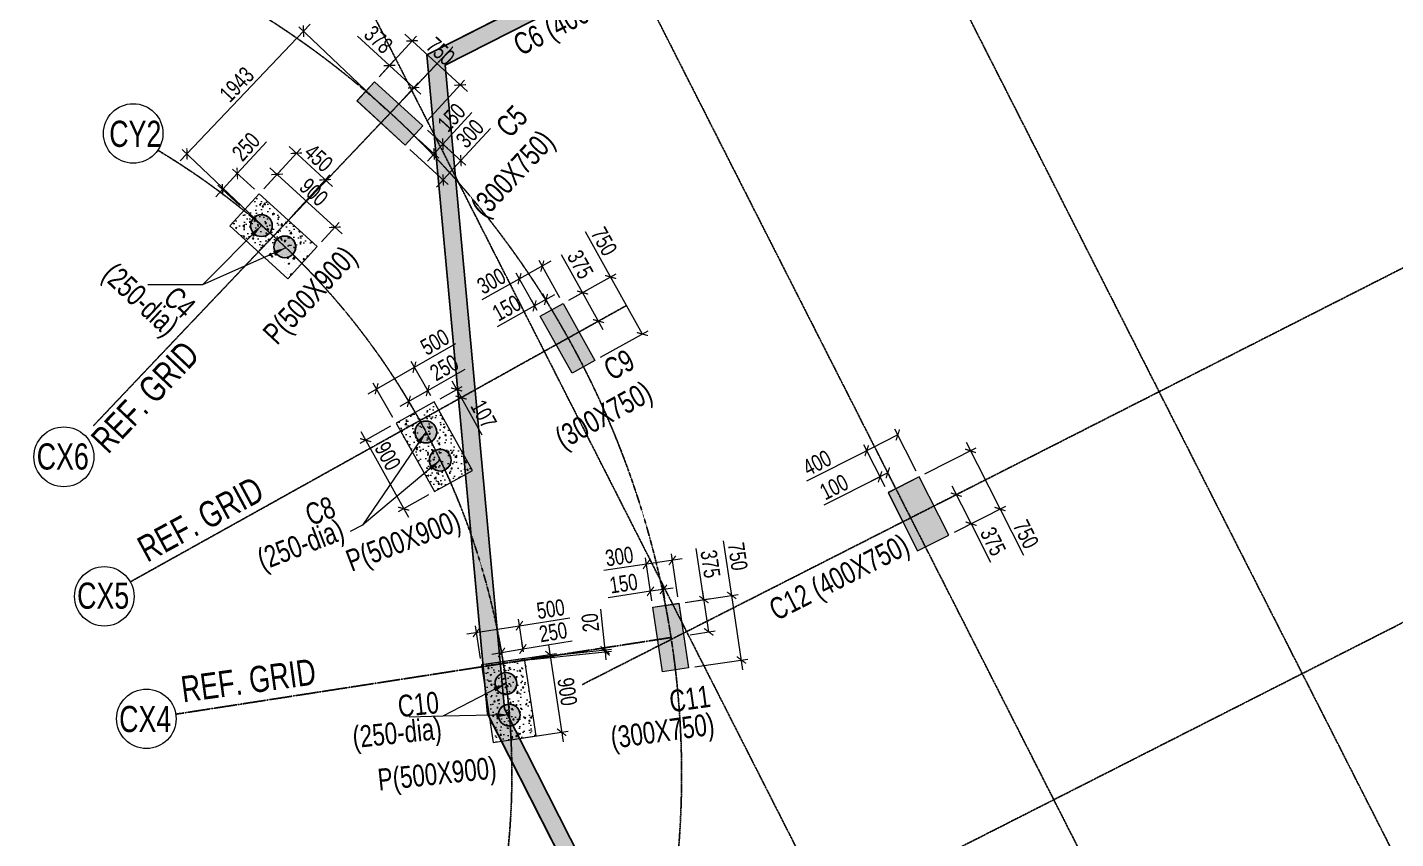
# Model space of a CAD drawing. Header units: millimetres. Extents: x 356 to 40629, y 2473 to 64837.
# Drawn here: x 8867 to 24580, y 41835 to 51152 of the extents above; entities that cross this region are included whole.
import ezdxf

# ---------------------------------------------------------------- set-up
doc = ezdxf.new("R2010")
doc.units = ezdxf.units.MM
doc.linetypes.add('ACAD_ISO10W100', pattern=[18, 12, -3, 0, -3])
doc.linetypes.add('CENTER', pattern=[50.8, 31.75, -6.35, 6.35, -6.35])
doc.layers.add('Arch-Comments', color=30, linetype='Continuous', plot=False)
for name, color, linetype, lineweight in [('HATCH', 8, 'Continuous', 9), ('S - SEC CUT', 4, 'Continuous', 13), ('S-COL HATCH', 8, 'Continuous', 0), ('S-COLUMN', 6, 'Continuous', 9), ('S-GRID-IDEN', 1, 'Continuous', 9), ('STR-COL-DIM', 8, 'Continuous', 18)]:
    doc.layers.add(name, color=color, linetype=linetype, lineweight=lineweight)
for name, color, linetype in [('S- Structural', 5, 'Continuous'), ('S-COLUMN NO', 6, 'Continuous'), ('S-GRID', 251, 'CENTER'), ('STR-RC WALL', 4, 'Continuous'), ('Structural', 5, 'Continuous')]:
    doc.layers.add(name, color=color, linetype=linetype)
doc.styles.add('EL', font='swisscl.ttf')
doc.styles.add('SOBHA', font='swisscl.ttf')
doc.styles.add('Swis721 LtCn BT_14', font='swisscl.ttf', dxfattribs={"height": 2.5})
doc.dimstyles.new('S-75', dxfattribs={"dimscale": 75, "dimtxt": 2.5, "dimasz": 1.25, "dimexe": 1, "dimexo": 1, "dimgap": 0.5, "dimtad": 1, "dimdec": 0, "dimrnd": 0.0005, "dimzin": 0, "dimdsep": 46, "dimtxsty": 'EL', "dimblk": 'ARCHTICK', "dimcen": 0.09, "dimdle": 1.5, "dimclrd": 251, "dimclre": 251, "dimclrt": 3, "dimadec": 0, "dimazin": 0, "dimtfac": 1, "dimtdec": 0, "dimtofl": 0, "dimtmove": 0, "dimatfit": 3, "dimfxl": 2, "dimtolj": 1, "dimtzin": 0, "dimlwd": -1, "dimlwe": -1, "dimarcsym": 0})
pattern_1 = [(23.08095, (-34969.88, -31266.28), (155.2283, -96.69273), [19.05, -209.55]), (328.08095, (-34969.88, -31266.28), (55.0727, 186.31107), [15.24, -167.6406]), (73.5324, (-34956.94, -31274.33), (210.301, 89.61833), [16.19, -178.09024]), (19.26515, (-34946.88, -31220.98), (222.67295, -160.2129), [28.575, -314.325]), (69.7165, (-34928.33, -31234.33), (323.6982, 113.1365), [24.285, -267.1356]), (324.2651, (-34946.88, -31220.98), (323.6982, 113.1365), [22.86, -251.4597]), (354.08095, (-34929.98, -31243.8), (88.88787, -159.82503), [19.05, -209.55]), (299.08095, (-34929.98, -31243.8), (138.49324, 136.25094), [15.24, -167.64]), (44.5324, (-34922.58, -31257.12), (227.3811, -23.5741), [16.19, -178.08994]), (10.58095, (-34969.88, -31266.276), (41.03465, 73.99494), [0, -165.608, 0, -170.18, 0, -168.275]), (340.58095, (-34969.88, -31266.28), (104.93443, 59.07436), [0, -97.028, 0, -161.798, 0, -64.135]), (300.58095, (-35020.385, -31240.63), (118.30537, -66.494116), [0, -63.5, 0, -198.12, 0, -262.89]), (290.58095, (-35043.03, -31229.13), (143.59031, -44.39125), [0, -82.55, 0, -131.572, 0, -186.69])]

# ---------------------------------------------------------------- blocks, each defined once
blk = doc.blocks.new('A$Cdfa6e004')
at = {"layer": 'S- Structural', "linetype": 'Continuous', "ltscale": 150}
h = blk.add_hatch(color=9, dxfattribs=at)
h.dxf.hatch_style = 1
h.paths.add_polyline_path([(23655.9, 7383.1), (8109.8, 38000.9), (2982.8, 35397.7, 0.414214), (1666, 31364.6), (3459.4, 27832.5), (1277.9, 26724), (1974.4, 19157.7), (5628.9, 11960.1, -0.3748146), (5451.8, 11259), (1479.8, 8505.4, 1.1306478), (6746.8, 3150.9, -0.0133477), (6928.9, 3355.8), (6997.6, 3512.9), (6828, 3613.7, -1.1978678), (1597.8, 8343.9), (5565.8, 11094.7, 0.3748146), (5807.2, 12050.6), (2170.1, 19214.1), (1489.5, 26607.2), (3728.3, 27744.8), (1844.4, 31455.1, -0.414214), (3073.3, 35219.4), (8022, 37732), (23355.8, 7532.3), (13706.7, 5801.2, -0.5584874), (13268.7, 6634.2), (13096.6, 6736.1, 0.570134), (13719.7, 5600.4)])
at = {"layer": 'STR-RC WALL', "linetype": 'Continuous'}
for points in [[(8450.1, 9487.4, 0.2262432), (7976.1, 4211.9, 0.0795607), (6746.8, 3150.9, -1.1306478), (1479.8, 8505.4), (5451.8, 11259, 0.3748146), (5628.9, 11960.1), (1974.4, 19157.7), (1277.9, 26724), (3459.4, 27832.5), (1666, 31364.6, -0.414214), (2982.8, 35397.7), (8109.8, 38000.9), (23655.9, 7383.1), (23654.8, 7382.9)], [(23654.8, 7382.9), (13719.7, 5600.4, -0.570134), (13096.6, 6736.1), (13268.7, 6634.2, 0.5584874), (13706.7, 5801.2), (23355.8, 7532.3), (8022, 37732), (3073.3, 35219.4, 0.414214), (1844.4, 31455.1), (3728.3, 27744.8), (1489.5, 26607.2), (2170.1, 19214.1), (5807.2, 12050.6, -0.3748146), (5565.8, 11094.7), (1597.8, 8343.9, 2.8617852), (6061, 8270.9)]]:
    blk.add_lwpolyline(points, format="xyb", dxfattribs=at)
blk = doc.blocks.new('A$Cb8b67056')
at = {"layer": 'S- Structural', "linetype": 'Continuous', "ltscale": 150}
h = blk.add_hatch(color=9, dxfattribs=at)
h.dxf.hatch_style = 1
edge = h.paths.add_edge_path()
edge.add_line((5807, 12101), (2170, 19264))
edge.add_line((2170, 19264), (1489, 26657))
edge.add_line((1489, 26657), (3728, 27795))
edge.add_line((3728, 27795), (1844, 31505))
edge.add_arc((4341, 32773), 2800, 116.9191, 206.9191, ccw=False)
edge.add_line((3073, 35269), (8022, 37782))
edge.add_line((8022, 37782), (23356, 7582))
edge.add_line((23356, 7582), (23656, 7433))
edge.add_line((23656, 7433), (8110, 38051))
edge.add_line((8110, 38051), (2983, 35448))
edge.add_arc((4341, 32773), 3000, 116.9191, 206.9191)
edge.add_line((1666, 31415), (3459, 27883))
edge.add_line((3459, 27883), (1278, 26774))
edge.add_line((1278, 26774), (1974, 19208))
edge.add_line((1974, 19208), (5629, 12010))
edge.add_arc((5138, 11761), 550, -55.2684, 26.9186, ccw=False)
edge.add_line((5452, 11309), (1480, 8555))
edge.add_arc((3784, 5554), 3784, 127.5103, 321.5459)
edge.add_arc((10674, -107), 5135, 121.7, 139.8956, ccw=False)
edge.add_arc((7483, 3216), 1156, 64.7574, 77.4485)
edge.add_arc((10674, -107), 5335, 123.4432, 130.4711)
edge.add_arc((3918, 5523), 3649, 334.4953, 352.5911)
edge.add_arc((13744, 6403), 6353, 192.2731, 198.9021)
edge.add_arc((7597, 3548), 808, 62.0051, 80.2007, ccw=False)
edge.add_arc((13744, 6403), 6153, 149.3688, 200.3614, ccw=False)
edge.add_line((8450, 9537), (8603, 9796))
edge.add_line((8603, 9796), (8431, 9897))
edge.add_line((8431, 9897), (8280, 9636))
edge.add_line((8280, 9636), (8178, 9463))
edge.add_arc((13744, 6403), 6353, 151.1961, 161.7183)
edge.add_arc((20908, 4236), 13835, 162.5032, 163.8355)
edge.add_arc((13744, 6403), 6353, 164.6203, 177.5278)
edge.add_arc((3785, 5554), 3783, 17.2592, 49.7989)
edge.add_line((6227, 8444), (6062, 8321))
edge.add_arc((3785, 5554), 3583, -26.6203, 50.5465, ccw=False)
edge.add_arc((3785, 5554), 3583, 321.5756, 333.3755, ccw=False)
edge.add_arc((10674, -107), 5335, 139.927, 140.0717)
edge.add_arc((3784, 5554), 3584, 244.6516, 321.3767, ccw=False)
edge.add_line((2249, 2315), (2071, 2406))
edge.add_arc((3784, 5554), 3584, 127.5854, 241.4523, ccw=False)
edge.add_line((1598, 8394), (5566, 11145))
edge.add_arc((5138, 11761), 750, 304.7316, 386.9186)
at = {"color": 4, "ltscale": 20}
blk.add_lwpolyline([(6187, 8474, -0.146356), (7398, 6679, -0.124382), (8280, 9636), (8431, 9897), (8603, 9796), (8450, 9537, 0.226243), (7976, 4262, 0.079561), (6747, 3201, -1.130648), (1480, 8555), (5452, 11309, 0.374815), (5629, 12010), (1974, 19208), (1278, 26774), (3459, 27883), (1666, 31415, -0.414214), (2983, 35448), (8110, 38051), (23656, 7433), (23655, 7433)], format="xyb", dxfattribs=at)
at = {"color": 4, "linetype": 'Continuous'}
blk.add_lwpolyline([(23655, 7433), (13720, 5650, -0.570134), (13097, 6786), (13249, 7044), (13422, 6942), (13269, 6684, 0.558487), (13707, 5851), (23356, 7582), (8022, 37782), (3073, 35269, 0.414214), (1844, 31505), (3728, 27795), (1489, 26657), (2170, 19264), (5807, 12101, -0.374815), (5566, 11145), (1598, 8394, 2.861785), (6061, 8321)], format="xyb", dxfattribs=at)
blk = doc.blocks.new('_ArchTick')
at = {"color": 0, "linetype": 'ByBlock', "const_width": 0.15}
blk.add_lwpolyline([(-0.5, -0.5), (0.5, 0.5)], dxfattribs=at)
blk = doc.blocks.new('*D510')
at = {"layer": 'STR-COL-DIM', "color": 251, "linetype": 'Continuous', "transparency": 16777216}
for p, q in [((18718, 45875), (18625, 46057)), ((18807, 45920), (18714, 46103)), ((18659, 45990), (18014, 45663)), ((18748, 46036), (18558, 45940))]:
    blk.add_line(p, q, dxfattribs=at)
at = {"layer": 'STR-COL-DIM', "color": 251, "transparency": 16777216, "xscale": 93.75, "yscale": 93.75, "zscale": 93.75}
for p, rotation in [((18659, 45990), 206.9190531401566), ((18748, 46036), 26.91905314015662)]:
    blk.add_blockref('_ArchTick', p, dxfattribs=dict(at, rotation=rotation))
at = {"layer": 'STR-COL-DIM', "color": 3, "transparency": 16777216, "insert": (18131, 45872), "char_height": 187.5, "attachment_point": 5, "rotation": 26.9191, "style": 'EL'}
blk.add_mtext('\\A1;100', dxfattribs=at)
blk = doc.blocks.new('*D511')
at = {"layer": 'STR-COL-DIM', "color": 251, "linetype": 'Continuous', "transparency": 16777216}
for p, q in [((19484, 45885), (19705, 45451)), ((19345, 45689), (19602, 45819)), ((19515, 45354), (19772, 45485)), ((19705, 45451), (19929, 45008))]:
    blk.add_line(p, q, dxfattribs=at)
at = {"layer": 'STR-COL-DIM', "color": 251, "transparency": 16777216, "xscale": 93.75, "yscale": 93.75, "zscale": 93.75}
for p, rotation in [((19535, 45785), 116.9190531326921), ((19705, 45451), 296.919053132692)]:
    blk.add_blockref('_ArchTick', p, dxfattribs=dict(at, rotation=rotation))
at = {"layer": 'STR-COL-DIM', "color": 3, "transparency": 16777216, "insert": (19957, 45248), "char_height": 187.5, "attachment_point": 5, "rotation": 296.9191, "style": 'EL'}
blk.add_mtext('\\A1;375', dxfattribs=at)
blk = doc.blocks.new('*D512')
at = {"layer": 'STR-COL-DIM', "color": 251, "linetype": 'Continuous', "transparency": 16777216}
for p, q in [((19647, 46389), (20037, 45620)), ((19175, 46023), (19764, 46322)), ((19515, 45354), (20104, 45653)), ((20037, 45620), (20306, 45090))]:
    blk.add_line(p, q, dxfattribs=at)
at = {"layer": 'STR-COL-DIM', "color": 251, "transparency": 16777216, "xscale": 93.75, "yscale": 93.75, "zscale": 93.75}
for p, rotation in [((19698, 46288), 116.9190531345959), ((20037, 45620), 296.9190531345959)]:
    blk.add_blockref('_ArchTick', p, dxfattribs=dict(at, rotation=rotation))
at = {"layer": 'STR-COL-DIM', "color": 3, "transparency": 16777216, "insert": (20334, 45330), "char_height": 187.5, "attachment_point": 5, "rotation": 296.9191, "style": 'EL'}
blk.add_mtext('\\A1;750', dxfattribs=at)
blk = doc.blocks.new('*D522')
at = {"layer": 'STR-COL-DIM', "color": 251, "linetype": 'Continuous', "transparency": 16777216}
for p, q in [((13202, 51073), (13921, 50414)), ((12906, 50583), (13335, 51052)), ((13459, 50077), (13889, 50546))]:
    blk.add_line(p, q, dxfattribs=at)
at = {"layer": 'STR-COL-DIM', "color": 251, "transparency": 16777216, "xscale": 93.75, "yscale": 93.75, "zscale": 93.75}
for p, rotation in [((13285, 50997), 137.5133011735527), ((13838, 50490), 317.5133011735527)]:
    blk.add_blockref('_ArchTick', p, dxfattribs=dict(at, rotation=rotation))
at = {"layer": 'STR-COL-DIM', "color": 3, "transparency": 16777216, "insert": (13613, 50877), "char_height": 187.5, "attachment_point": 5, "rotation": 317.5133, "style": 'EL'}
blk.add_mtext('\\A1;750', dxfattribs=at)
blk = doc.blocks.new('*D523')
at = {"layer": 'STR-COL-DIM', "color": 251, "linetype": 'Continuous', "transparency": 16777216}
for p, q in [((13026, 50714), (12660, 51050)), ((12906, 50583), (13077, 50770)), ((13387, 50383), (13026, 50714)), ((13184, 50328), (13355, 50515))]:
    blk.add_line(p, q, dxfattribs=at)
at = {"layer": 'STR-COL-DIM', "color": 251, "transparency": 16777216, "xscale": 93.75, "yscale": 93.75, "zscale": 93.75}
for p, rotation in [((13026, 50714), 137.513301172802), ((13304, 50459), 317.5133011728021)]:
    blk.add_blockref('_ArchTick', p, dxfattribs=dict(at, rotation=rotation))
at = {"layer": 'STR-COL-DIM', "color": 3, "transparency": 16777216, "insert": (12899, 51012), "char_height": 187.5, "attachment_point": 5, "rotation": 317.5133, "style": 'EL'}
blk.add_mtext('\\A1;378', dxfattribs=at)
blk = doc.blocks.new('*D524')
at = {"layer": 'STR-COL-DIM', "color": 251, "linetype": 'Continuous', "transparency": 16777216}
for p, q in [((13463, 49971), (13901, 49570)), ((13846, 49621), (14185, 49991)), ((13261, 49749), (13698, 49349)), ((13567, 49316), (13846, 49621))]:
    blk.add_line(p, q, dxfattribs=at)
at = {"layer": 'STR-COL-DIM', "color": 251, "transparency": 16777216, "xscale": 93.75, "yscale": 93.75, "zscale": 93.75}
for p, rotation in [((13846, 49621), 47.51330117433841), ((13643, 49399), 227.5133011743384)]:
    blk.add_blockref('_ArchTick', p, dxfattribs=dict(at, rotation=rotation))
at = {"layer": 'STR-COL-DIM', "color": 3, "transparency": 16777216, "insert": (13950, 49932), "char_height": 187.5, "attachment_point": 5, "rotation": 47.5133, "style": 'EL'}
blk.add_mtext('\\A1;300', dxfattribs=at)
blk = doc.blocks.new('*D525')
at = {"layer": 'STR-COL-DIM', "color": 251, "linetype": 'Continuous', "transparency": 16777216}
for p, q in [((15565, 48285), (15276, 48803)), ((15086, 48018), (15630, 48321)), ((15930, 47630), (15510, 48383)), ((15450, 47363), (15995, 47666))]:
    blk.add_line(p, q, dxfattribs=at)
at = {"layer": 'STR-COL-DIM', "color": 251, "transparency": 16777216, "xscale": 93.75, "yscale": 93.75, "zscale": 93.75}
for p, rotation in [((15565, 48285), 119.1156224877323), ((15930, 47630), 299.1156224877324)]:
    blk.add_blockref('_ArchTick', p, dxfattribs=dict(at, rotation=rotation))
at = {"layer": 'STR-COL-DIM', "color": 3, "transparency": 16777216, "insert": (15490, 48693), "char_height": 187.5, "attachment_point": 5, "rotation": 299.1156, "style": 'EL'}
blk.add_mtext('\\A1;750', dxfattribs=at)
blk = doc.blocks.new('*D526')
at = {"layer": 'STR-COL-DIM', "color": 251, "linetype": 'Continuous', "transparency": 16777216}
for p, q in [((15244, 48106), (15002, 48540)), ((15086, 48018), (15309, 48143)), ((15481, 47680), (15244, 48106)), ((15268, 47690), (15492, 47815))]:
    blk.add_line(p, q, dxfattribs=at)
at = {"layer": 'STR-COL-DIM', "color": 251, "transparency": 16777216, "xscale": 93.75, "yscale": 93.75, "zscale": 93.75}
for p, rotation in [((15244, 48106), 119.1156224877323), ((15426, 47779), 299.1156224877324)]:
    blk.add_blockref('_ArchTick', p, dxfattribs=dict(at, rotation=rotation))
at = {"layer": 'STR-COL-DIM', "color": 3, "transparency": 16777216, "insert": (15217, 48429), "char_height": 187.5, "attachment_point": 5, "rotation": 299.1156, "style": 'EL'}
blk.add_mtext('\\A1;375', dxfattribs=at)
blk = doc.blocks.new('*D527')
at = {"layer": 'STR-COL-DIM', "color": 251, "linetype": 'Continuous', "transparency": 16777216}
for p, q in [((16956, 44628), (16863, 45253)), ((16421, 44548), (17030, 44639)), ((17083, 43775), (16956, 44628)), ((16532, 43806), (17141, 43897))]:
    blk.add_line(p, q, dxfattribs=at)
at = {"layer": 'STR-COL-DIM', "color": 251, "transparency": 16777216, "xscale": 93.75, "yscale": 93.75, "zscale": 93.75}
for p, rotation in [((16956, 44628), 98.47812593424578), ((17067, 43886), 278.4781259342458)]:
    blk.add_blockref('_ArchTick', p, dxfattribs=dict(at, rotation=rotation))
at = {"layer": 'STR-COL-DIM', "color": 3, "transparency": 16777216, "insert": (17025, 45075), "char_height": 187.5, "attachment_point": 5, "rotation": 278.4781, "style": 'EL'}
blk.add_mtext('\\A1;750', dxfattribs=at)
blk = doc.blocks.new('*D528')
at = {"layer": 'STR-COL-DIM', "color": 251, "linetype": 'Continuous', "transparency": 16777216}
for p, q in [((16637, 44580), (16549, 45168)), ((16692, 44209), (16620, 44691)), ((16421, 44548), (16711, 44591)), ((16477, 44177), (16766, 44220))]:
    blk.add_line(p, q, dxfattribs=at)
at = {"layer": 'STR-COL-DIM', "color": 251, "transparency": 16777216, "xscale": 93.75, "yscale": 93.75, "zscale": 93.75}
for p, rotation in [((16637, 44580), 98.47812593424587), ((16692, 44209), 278.4781259342458)]:
    blk.add_blockref('_ArchTick', p, dxfattribs=dict(at, rotation=rotation))
at = {"layer": 'STR-COL-DIM', "color": 3, "transparency": 16777216, "insert": (16711, 44989), "char_height": 187.5, "attachment_point": 5, "rotation": 278.4781, "style": 'EL'}
blk.add_mtext('\\A1;375', dxfattribs=at)
blk = doc.blocks.new('*D543')
at = {"layer": 'STR-COL-DIM', "color": 251, "linetype": 'Continuous', "transparency": 16777216}
for p, q in [((19074, 46056), (18829, 46538)), ((18863, 46471), (18406, 46239)), ((18718, 45875), (18472, 46357)), ((18506, 46290), (17816, 45940))]:
    blk.add_line(p, q, dxfattribs=at)
at = {"layer": 'STR-COL-DIM', "color": 251, "transparency": 16777216, "xscale": 93.75, "yscale": 93.75, "zscale": 93.75}
for p, rotation in [((18863, 46471), 26.91900293781883), ((18506, 46290), 206.9190029378189)]:
    blk.add_blockref('_ArchTick', p, dxfattribs=dict(at, rotation=rotation))
at = {"layer": 'STR-COL-DIM', "color": 3, "transparency": 16777216, "insert": (17936, 46150), "char_height": 187.5, "attachment_point": 5, "rotation": 26.919, "style": 'EL'}
blk.add_mtext('\\A1;400', dxfattribs=at)
blk = doc.blocks.new('*D553')
at = {"layer": 'STR-COL-DIM', "color": 251, "linetype": 'Continuous', "transparency": 16777216}
for p, q in [((14879, 48465), (14519, 48265)), ((14983, 48047), (14745, 48476)), ((14519, 48265), (14085, 48023)), ((14721, 47901), (14482, 48330))]:
    blk.add_line(p, q, dxfattribs=at)
at = {"layer": 'STR-COL-DIM', "color": 251, "transparency": 16777216, "xscale": 93.75, "yscale": 93.75, "zscale": 93.75}
for p, rotation in [((14781, 48411), 29.11562248787158), ((14519, 48265), 209.1156224878715)]:
    blk.add_blockref('_ArchTick', p, dxfattribs=dict(at, rotation=rotation))
at = {"layer": 'STR-COL-DIM', "color": 3, "transparency": 16777216, "insert": (14196, 48238), "char_height": 187.5, "attachment_point": 5, "rotation": 29.1156, "style": 'EL'}
blk.add_mtext('\\A1;300', dxfattribs=at)
blk = doc.blocks.new('*D554')
at = {"layer": 'STR-COL-DIM', "color": 251, "linetype": 'Continuous', "transparency": 16777216}
for p, q in [((14921, 48081), (14692, 47954)), ((14852, 47974), (14786, 48092)), ((14692, 47954), (14262, 47714)), ((14721, 47901), (14656, 48019))]:
    blk.add_line(p, q, dxfattribs=at)
at = {"layer": 'STR-COL-DIM', "color": 251, "transparency": 16777216, "xscale": 93.75, "yscale": 93.75, "zscale": 93.75}
for p, rotation in [((14823, 48027), 29.1156224861699), ((14692, 47954), 209.1156224861699)]:
    blk.add_blockref('_ArchTick', p, dxfattribs=dict(at, rotation=rotation))
at = {"layer": 'STR-COL-DIM', "color": 3, "transparency": 16777216, "insert": (14371, 47928), "char_height": 187.5, "attachment_point": 5, "rotation": 29.1156, "style": 'EL'}
blk.add_mtext('\\A1;150', dxfattribs=at)
blk = doc.blocks.new('*D555')
at = {"layer": 'STR-COL-DIM', "color": 251, "linetype": 'Continuous', "transparency": 16777216}
for p, q in [((16336, 44611), (16263, 45104)), ((15977, 44986), (15486, 44913)), ((16039, 44567), (15966, 45060)), ((16385, 45047), (15977, 44986))]:
    blk.add_line(p, q, dxfattribs=at)
at = {"layer": 'STR-COL-DIM', "color": 251, "transparency": 16777216, "xscale": 93.75, "yscale": 93.75, "zscale": 93.75}
for p, rotation in [((15977, 44986), 188.4781259343139), ((16274, 45030), 8.478125934313923)]:
    blk.add_blockref('_ArchTick', p, dxfattribs=dict(at, rotation=rotation))
at = {"layer": 'STR-COL-DIM', "color": 3, "transparency": 16777216, "insert": (15665, 45075), "char_height": 187.5, "attachment_point": 5, "rotation": 8.4781, "style": 'EL'}
blk.add_mtext('\\A1;300', dxfattribs=at)
blk = doc.blocks.new('*D556')
at = {"layer": 'STR-COL-DIM', "color": 251, "linetype": 'Continuous', "transparency": 16777216}
for p, q in [((16023, 44675), (15537, 44602)), ((16039, 44567), (16012, 44749)), ((16283, 44713), (16023, 44675)), ((16188, 44589), (16161, 44771))]:
    blk.add_line(p, q, dxfattribs=at)
at = {"layer": 'STR-COL-DIM', "color": 251, "transparency": 16777216, "xscale": 93.75, "yscale": 93.75, "zscale": 93.75}
for p, rotation in [((16023, 44675), 188.4781259357255), ((16172, 44697), 8.478125935725513)]:
    blk.add_blockref('_ArchTick', p, dxfattribs=dict(at, rotation=rotation))
at = {"layer": 'STR-COL-DIM', "color": 3, "transparency": 16777216, "insert": (15714, 44764), "char_height": 187.5, "attachment_point": 5, "rotation": 8.4781, "style": 'EL'}
blk.add_mtext('\\A1;150', dxfattribs=at)
blk = doc.blocks.new('*D557')
at = {"layer": 'STR-COL-DIM', "color": 251, "linetype": 'Continuous', "transparency": 16777216}
for p, q in [((14565, 43981), (14507, 44354)), ((14518, 44280), (15096, 44370)), ((13913, 44186), (14518, 44280)), ((14070, 43904), (14012, 44277))]:
    blk.add_line(p, q, dxfattribs=at)
at = {"layer": 'STR-COL-DIM', "color": 251, "transparency": 16777216, "xscale": 93.75, "yscale": 93.75, "zscale": 93.75}
for p, rotation in [((14518, 44280), 8.83846828934952), ((14024, 44203), 188.8384682893495)]:
    blk.add_blockref('_ArchTick', p, dxfattribs=dict(at, rotation=rotation))
at = {"layer": 'STR-COL-DIM', "color": 3, "transparency": 16777216, "insert": (14877, 44471), "char_height": 187.5, "attachment_point": 5, "rotation": 8.8385, "style": 'EL'}
blk.add_mtext('\\A1;500', dxfattribs=at)
blk = doc.blocks.new('*D327')
at = {"layer": 'STR-COL-DIM', "color": 251, "linetype": 'Continuous', "transparency": 16777216}
for p, q in [((108395, -40974), (106901, -42545)), ((109255, -41947), (108263, -41004)), ((107916, -43355), (106924, -42412))]:
    blk.add_line(p, q, dxfattribs=at)
at = {"layer": 'STR-COL-DIM', "color": 251, "transparency": 16777216, "xscale": 93.75, "yscale": 93.75, "zscale": 93.75}
for p, rotation in [((108317, -41055), 46.44630425049523), ((106979, -42463), 226.4463042504953)]:
    blk.add_blockref('_ArchTick', p, dxfattribs=dict(at, rotation=rotation))
at = {"layer": 'STR-COL-DIM', "color": 3, "transparency": 16777216, "insert": (107551, -41667), "char_height": 187.5, "attachment_point": 5, "rotation": 46.4463, "style": 'EL'}
blk.add_mtext('\\A1;1943', dxfattribs=at)
blk = doc.blocks.new('*D590')
at = {"layer": 'STR-COL-DIM', "color": 251, "linetype": 'Continuous', "transparency": 16777216}
for p, q in [((13639, 49810), (13971, 50173)), ((13463, 49971), (13694, 49759)), ((13362, 49860), (13593, 49648)), ((13462, 49616), (13639, 49810))]:
    blk.add_line(p, q, dxfattribs=at)
at = {"layer": 'STR-COL-DIM', "color": 251, "transparency": 16777216, "xscale": 93.75, "yscale": 93.75, "zscale": 93.75}
for p, rotation in [((13639, 49810), 47.51330117333794), ((13538, 49699), 227.5133011733379)]:
    blk.add_blockref('_ArchTick', p, dxfattribs=dict(at, rotation=rotation))
at = {"layer": 'STR-COL-DIM', "color": 3, "transparency": 16777216, "insert": (13738, 50116), "char_height": 187.5, "attachment_point": 5, "rotation": 47.5133, "style": 'EL'}
blk.add_mtext('\\A1;150', dxfattribs=at)
blk = doc.blocks.new('*D591')
at = {"layer": 'STR-COL-DIM', "color": 251, "linetype": 'Continuous', "transparency": 16777216}
for p, q in [((13312, 47249), (13788, 47521)), ((13501, 46919), (13275, 47314)), ((12780, 46945), (13312, 47249)), ((13066, 46671), (12840, 47066))]:
    blk.add_line(p, q, dxfattribs=at)
at = {"layer": 'STR-COL-DIM', "color": 251, "transparency": 16777216, "xscale": 93.75, "yscale": 93.75, "zscale": 93.75}
for p, rotation in [((13312, 47249), 29.74723316598471), ((12878, 47001), 209.7472331659847)]:
    blk.add_blockref('_ArchTick', p, dxfattribs=dict(at, rotation=rotation))
at = {"layer": 'STR-COL-DIM', "color": 3, "transparency": 16777216, "insert": (13547, 47537), "char_height": 187.5, "attachment_point": 5, "rotation": 29.7472, "style": 'EL'}
blk.add_mtext('\\A1;500', dxfattribs=at)
blk = doc.blocks.new('*D592')
at = {"layer": 'STR-COL-DIM', "color": 251, "linetype": 'Continuous', "transparency": 16777216}
for p, q in [((13465, 46981), (13896, 47227)), ((13150, 46801), (13465, 46981)), ((13501, 46919), (13428, 47046)), ((13283, 46795), (13211, 46922))]:
    blk.add_line(p, q, dxfattribs=at)
at = {"layer": 'STR-COL-DIM', "color": 251, "transparency": 16777216, "xscale": 93.75, "yscale": 93.75, "zscale": 93.75}
for p, rotation in [((13465, 46981), 29.74723316598553), ((13248, 46857), 209.7472331659855)]:
    blk.add_blockref('_ArchTick', p, dxfattribs=dict(at, rotation=rotation))
at = {"layer": 'STR-COL-DIM', "color": 3, "transparency": 16777216, "insert": (13655, 47243), "char_height": 187.5, "attachment_point": 5, "rotation": 29.7472, "style": 'EL'}
blk.add_mtext('\\A1;250', dxfattribs=at)
blk = doc.blocks.new('*D593')
at = {"layer": 'STR-COL-DIM', "color": 251, "linetype": 'Continuous', "transparency": 16777216}
for p, q in [((14201, 43954), (14558, 44013)), ((14317, 43940), (14299, 44046)), ((14564, 43981), (14546, 44087)), ((14558, 44013), (15125, 44108))]:
    blk.add_line(p, q, dxfattribs=at)
at = {"layer": 'STR-COL-DIM', "color": 251, "transparency": 16777216, "xscale": 93.75, "yscale": 93.75, "zscale": 93.75}
for p, rotation in [((14312, 43972), 189.4314432780224), ((14558, 44013), 9.431443278022442)]:
    blk.add_blockref('_ArchTick', p, dxfattribs=dict(at, rotation=rotation))
at = {"layer": 'STR-COL-DIM', "color": 3, "transparency": 16777216, "insert": (14905, 44206), "char_height": 187.5, "attachment_point": 5, "rotation": 9.4314, "style": 'EL'}
blk.add_mtext('\\A1;250', dxfattribs=at)
blk = doc.blocks.new('BASEMENT COLUMNS')
at = {"layer": 'HATCH'}
h = blk.add_hatch(dxfattribs=at)
h.set_pattern_fill('AR-CONC', color=9, angle=-26.9191)
h.set_pattern_definition(pattern_1)
h.paths.add_polyline_path([(-8352, -93332), (-8035, -94174), (-7567, -93998), (-7884, -93156)])
h = blk.add_hatch(dxfattribs=at)
h.set_pattern_fill('AR-CONC', color=9, angle=-26.9191)
h.set_pattern_definition(pattern_1)
h.paths.add_polyline_path([(-7675, -96217), (-7640, -97116), (-7140, -97097), (-7175, -96198)])
h = blk.add_hatch(dxfattribs=at)
h.set_pattern_fill('AR-CONC', color=9, angle=-26.9191)
h.set_pattern_definition(pattern_1)
h.paths.add_polyline_path([(-8058, -99136), (-8343, -99990), (-7868, -100148), (-7584, -99294)])
at = {"layer": 'S-COL HATCH'}
h = blk.add_hatch(color=256, dxfattribs=at)
h.dxf.hatch_style = 1
h.paths.add_polyline_path([(-6401, -92714), (-6121, -92608), (-5857, -93311), (-6138, -93416)])
h = blk.add_hatch(color=256, dxfattribs=at)
h.dxf.hatch_style = 1
h.paths.add_polyline_path([(-6401, -92714), (-6121, -92608), (-5857, -93311), (-6138, -93416)])
h = blk.add_hatch(color=256, dxfattribs=at)
h.dxf.hatch_style = 1
edge = h.paths.add_edge_path()
edge.add_arc((-8028, -93494), 125, 0, 360)
h = blk.add_hatch(color=256, dxfattribs=at)
h.dxf.hatch_style = 1
edge = h.paths.add_edge_path()
edge.add_arc((-7899, -93833), 125, 0, 360)
h = blk.add_hatch(color=256, dxfattribs=at)
h.dxf.hatch_style = 1
h.paths.add_polyline_path([(-5643, -95870), (-5343, -95859), (-5314, -96608), (-5614, -96620)])
h = blk.add_hatch(color=256, dxfattribs=at)
h.dxf.hatch_style = 1
edge = h.paths.add_edge_path()
edge.add_arc((-7417, -96462), 125, 0, 360)
h = blk.add_hatch(color=256, dxfattribs=at)
h.dxf.hatch_style = 1
edge = h.paths.add_edge_path()
edge.add_arc((-7417, -96826), 125, 0, 360)
h = blk.add_hatch(color=256, dxfattribs=at)
h.dxf.hatch_style = 1
edge = h.paths.add_edge_path()
edge.add_arc((-7905, -99454), 125, 0, 360)
h = blk.add_hatch(color=256, dxfattribs=at)
h.dxf.hatch_style = 1
h.paths.add_polyline_path([(-6004, -99436), (-5719, -99531), (-5956, -100243), (-6241, -100148)])
h = blk.add_hatch(color=256, dxfattribs=at)
h.dxf.hatch_style = 1
h.paths.add_polyline_path([(-3000, -100236), (-2600, -100236), (-2600, -99486), (-3000, -99486)])
h = blk.add_hatch(color=256, dxfattribs=at)
h.dxf.hatch_style = 1
edge = h.paths.add_edge_path()
edge.add_arc((-8035, -99794), 125, 0, 360)
at = {"layer": 'S-COLUMN', "elevation": 0}
for points in [[(-6401, -92714), (-6121, -92608), (-5857, -93311), (-6138, -93416)], [(-8352, -93332), (-8035, -94174), (-7567, -93998), (-7884, -93156)], [(-5643, -95870), (-5343, -95859), (-5314, -96608), (-5614, -96620)], [(-7675, -96217), (-7640, -97116), (-7140, -97097), (-7175, -96198)], [(-6004, -99436), (-5719, -99531), (-5956, -100243), (-6241, -100148)]]:
    blk.add_lwpolyline(points, close=True, dxfattribs=at)
at = {"layer": 'S-COLUMN', "color": 30, "elevation": 0}
blk.add_lwpolyline([(-6401, -92714), (-6121, -92608), (-5857, -93311), (-6138, -93416)], close=True, dxfattribs=at)
at = {"layer": 'S-COLUMN'}
for points in [[(-8058, -99136), (-8343, -99990), (-7868, -100148), (-7584, -99294)], [(-3000, -100236), (-2600, -100236), (-2600, -99486), (-3000, -99486)]]:
    blk.add_lwpolyline(points, close=True, dxfattribs=at)
at = {"layer": 'Structural', "ltscale": 25}
for centre in [(-8028, -93494, 0), (-7899, -93833, 0), (-7417, -96462, 0), (-7417, -96826, 0), (-7905, -99454, 0), (-8035, -99794, 0)]:
    blk.add_circle(centre, 125, dxfattribs=at)
blk = doc.blocks.new('*D637')
at = {"layer": 'STR-COL-DIM', "color": 251, "linetype": 'Continuous', "transparency": 16777216}
for p, q in [((15501, 44001), (15451, 44471)), ((14652, 43912), (15575, 44009)), ((14654, 43892), (15577, 43989)), ((15503, 43981), (15512, 43888))]:
    blk.add_line(p, q, dxfattribs=at)
at = {"layer": 'STR-COL-DIM', "color": 251, "transparency": 16777216, "xscale": 93.75, "yscale": 93.75, "zscale": 93.75}
for p, rotation in [((15501, 44001), 275.9728637535252), ((15503, 43981), 95.97286375352525)]:
    blk.add_blockref('_ArchTick', p, dxfattribs=dict(at, rotation=rotation))
at = {"layer": 'STR-COL-DIM', "color": 3, "transparency": 16777216, "insert": (15333, 44315), "char_height": 187.5, "attachment_point": 5, "rotation": 95.9729, "style": 'EL'}
blk.add_mtext('\\A1;20', dxfattribs=at)
blk = doc.blocks.new('*D638')
at = {"layer": 'S-COLUMN', "color": 251, "linetype": 'Continuous', "transparency": 16777216}
for p, q in [((11581, 49297), (11785, 49520)), ((11652, 49540), (12481, 48780)), ((12245, 48689), (12449, 48911))]:
    blk.add_line(p, q, dxfattribs=at)
at = {"layer": 'S-COLUMN', "color": 251, "transparency": 16777216, "xscale": 93.75, "yscale": 93.75, "zscale": 93.75}
for p, rotation in [((11735, 49464), 137.5013072757725), ((12399, 48856), 317.5013072757725)]:
    blk.add_blockref('_ArchTick', p, dxfattribs=dict(at, rotation=rotation))
at = {"layer": 'S-COLUMN', "color": 3, "transparency": 16777216, "insert": (12157, 49259), "char_height": 187.5, "attachment_point": 5, "rotation": 317.5013, "style": 'EL'}
blk.add_mtext('\\A1;900', dxfattribs=at)
blk = doc.blocks.new('*D639')
at = {"layer": 'S-COLUMN', "color": 251, "linetype": 'Continuous', "transparency": 16777216}
for p, q in [((11581, 49297), (12007, 49761)), ((11873, 49782), (12371, 49326)), ((11913, 48993), (12339, 49457))]:
    blk.add_line(p, q, dxfattribs=at)
at = {"layer": 'S-COLUMN', "color": 251, "transparency": 16777216, "xscale": 93.75, "yscale": 93.75, "zscale": 93.75}
for p, rotation in [((11956, 49706), 137.5013072757738), ((12288, 49402), 317.5013072757738)]:
    blk.add_blockref('_ArchTick', p, dxfattribs=dict(at, rotation=rotation))
at = {"layer": 'S-COLUMN', "color": 3, "transparency": 16777216, "insert": (12212, 49652), "char_height": 187.5, "attachment_point": 5, "rotation": 317.5013, "style": 'EL'}
blk.add_mtext('\\A1;450', dxfattribs=at)
blk = doc.blocks.new('*D640')
at = {"layer": 'S-COLUMN', "color": 251, "linetype": 'Continuous', "transparency": 16777216}
for p, q in [((13606, 46886), (13862, 47029)), ((13742, 47091), (13848, 46900)), ((13657, 46793), (13914, 46936)), ((13848, 46900), (14087, 46471))]:
    blk.add_line(p, q, dxfattribs=at)
at = {"layer": 'S-COLUMN', "color": 251, "transparency": 16777216, "xscale": 93.75, "yscale": 93.75, "zscale": 93.75}
for p, rotation in [((13796, 46993), 119.1185227206947), ((13848, 46900), 299.1185227206947)]:
    blk.add_blockref('_ArchTick', p, dxfattribs=dict(at, rotation=rotation))
at = {"layer": 'S-COLUMN', "color": 3, "transparency": 16777216, "insert": (14107, 46709), "char_height": 187.5, "attachment_point": 5, "rotation": 299.1185, "style": 'EL'}
blk.add_mtext('\\A1;107', dxfattribs=at)
blk = doc.blocks.new('*D641')
at = {"layer": 'S-COLUMN', "color": 251, "linetype": 'Continuous', "transparency": 16777216}
for p, q in [((11278, 49473), (11613, 49839)), ((11475, 49292), (11223, 49523)), ((11033, 49205), (11278, 49473)), ((11306, 49108), (11054, 49339))]:
    blk.add_line(p, q, dxfattribs=at)
at = {"layer": 'S-COLUMN', "color": 251, "transparency": 16777216, "xscale": 93.75, "yscale": 93.75, "zscale": 93.75}
for p, rotation in [((11278, 49473), 47.54637319112871), ((11109, 49288), 227.5463731911287)]:
    blk.add_blockref('_ArchTick', p, dxfattribs=dict(at, rotation=rotation))
at = {"layer": 'S-COLUMN', "color": 3, "transparency": 16777216, "insert": (11378, 49781), "char_height": 187.5, "attachment_point": 5, "rotation": 47.5464, "style": 'EL'}
blk.add_mtext('\\A1;250', dxfattribs=at)
blk = doc.blocks.new('*D642')
at = {"layer": 'S-COLUMN', "color": 251, "linetype": 'Continuous', "transparency": 16777216}
for p, q in [((13037, 46570), (12686, 46374)), ((12697, 46509), (13244, 45526)), ((13475, 45784), (13124, 45588))]:
    blk.add_line(p, q, dxfattribs=at)
at = {"layer": 'S-COLUMN', "color": 251, "transparency": 16777216, "xscale": 93.75, "yscale": 93.75, "zscale": 93.75}
for p, rotation in [((12752, 46411), 119.1156224875966), ((13189, 45624), 299.1156224875966)]:
    blk.add_blockref('_ArchTick', p, dxfattribs=dict(at, rotation=rotation))
at = {"layer": 'S-COLUMN', "color": 3, "transparency": 16777216, "insert": (13006, 46228), "char_height": 187.5, "attachment_point": 5, "rotation": 299.1156, "style": 'EL'}
blk.add_mtext('\\A1;900', dxfattribs=at)
blk = doc.blocks.new('*D643')
at = {"layer": 'S-COLUMN', "color": 251, "linetype": 'Continuous', "transparency": 16777216}
for p, q in [((14853, 44059), (15019, 42946)), ((14157, 43841), (14944, 43959)), ((14290, 42951), (15076, 43068))]:
    blk.add_line(p, q, dxfattribs=at)
at = {"layer": 'S-COLUMN', "color": 251, "transparency": 16777216, "xscale": 93.75, "yscale": 93.75, "zscale": 93.75}
for p, rotation in [((14869, 43948), 98.47812593456652), ((15002, 43057), 278.4781259345666)]:
    blk.add_blockref('_ArchTick', p, dxfattribs=dict(at, rotation=rotation))
at = {"layer": 'S-COLUMN', "color": 3, "transparency": 16777216, "insert": (15068, 43522), "char_height": 187.5, "attachment_point": 5, "rotation": 278.4781, "style": 'EL'}
blk.add_mtext('\\A1;900', dxfattribs=at)
blk = doc.blocks.new('GRIDS')
at = {"layer": 'S-GRID', "linetype": 'ACAD_ISO10W100', "ltscale": 0.05}
for p, q in [((127981.9, -64573.6), (110572.2, -30285.6)), ((125128.6, -66022.3), (107719, -31734.3)), ((122555.6, -67328.8), (105146.1, -33041)), ((105905.8, -45584.4, 0), (110031.8, -41236.9, 0)), ((111517.5, -48558.7), (125559, -41429.1)), ((106327.8, -47379, 0), (112025.8, -44205.1, 0)), ((113161.3, -51796.2), (127225.4, -44655.2)), ((106849.9, -48898.7), (112537.5, -48017.9))]:
    blk.add_line(p, q, dxfattribs=at)
for radius, start, end in [(10311.3, 291.92053, 59.65162), (8362.2, 291.22254, 59.08586)]:
    blk.add_arc((102347.7, -49596, 0), radius, start, end, dxfattribs=at)
at = {"layer": 'S-GRID-IDEN'}
for centre, radius in [((106361.6, -42228.7), 341.3), ((105565.6, -45942.8, 0), 344.1), ((106029.6, -47545, 0), 341.3), ((106512.7, -48951.3, 0), 341.3)]:
    blk.add_circle(centre, radius, dxfattribs=at)
at = {"layer": 'S-GRID-IDEN', "color": 2, "style": 'SOBHA'}
blk.add_text('CY2', height=300, dxfattribs=at).set_placement((106086.7, -42382.9))
for s, rotation, p in [('REF. GRID', 46.5238, (106071.9, -45920.5, 0)), ('CX6', 0, (105253.5, -46088.8, 0)), ('REF. GRID', 28.43402, (106522.5, -47159.8)), ('CX5', 0, (105717.4, -47687, 0)), ('REF. GRID', 7.78944, (106934.6, -48764.7)), ('CX4', 0, (106200.4, -49103.5, 0))]:
    blk.add_text(s, height=300, rotation=rotation, dxfattribs=at).set_placement(p)
at = {"layer": 'STR-COL-DIM'}
dim = blk.add_aligned_dim(p1=(109309, -41998.5, 0), p2=(107970.5, -43406.4, 0), distance=-1368.7, dimstyle='S-75', dxfattribs=at)
dim.commit()
dim.dimension.update_dxf_attribs({"geometry": '*D327', "text_midpoint": (107551, -41667.3)})

msp = doc.modelspace()

# ---------------------------------------------------------------- hatches: boundary and pattern name
at = {"layer": 'HATCH', "ltscale": 25}
h = msp.add_hatch(color=8, dxfattribs=at)
h.dxf.hatch_style = 1
edge = h.paths.add_edge_path()
edge.add_arc((11555.1, 48874.7), 125, 0, 360)
h = msp.add_hatch(color=8, dxfattribs=at)
h.dxf.hatch_style = 1
edge = h.paths.add_edge_path()
edge.add_arc((11824, 48630.3), 125, 0, 360)
h = msp.add_hatch(color=8, dxfattribs=at)
h.dxf.hatch_style = 1
edge = h.paths.add_edge_path()
edge.add_arc((13443.9, 46504.6), 125, 0, 360)
h = msp.add_hatch(color=8, dxfattribs=at)
h.dxf.hatch_style = 1
edge = h.paths.add_edge_path()
edge.add_arc((13608.1, 46180.5), 125, 0, 360)
h = msp.add_hatch(color=8, dxfattribs=at)
h.dxf.hatch_style = 1
edge = h.paths.add_edge_path()
edge.add_arc((14363.5, 43616), 125, 0, 360)
h = msp.add_hatch(color=8, dxfattribs=at)
h.dxf.hatch_style = 1
edge = h.paths.add_edge_path()
edge.add_arc((14401.3, 43254.6), 125, 0, 360)
at = {"layer": 'S-COL HATCH'}
h = msp.add_hatch(color=256, dxfattribs=at)
h.dxf.hatch_style = 1
h.paths.add_polyline_path([(12652.4, 50306.6), (12855.1, 50527.8), (13408.1, 50021.1), (13205.4, 49799.9)])
h = msp.add_hatch(color=256, dxfattribs=at)
h.dxf.hatch_style = 1
h.paths.add_polyline_path([(12652.4, 50306.6), (12855.1, 50527.8), (13408.1, 50021.1), (13205.4, 49799.9)])
h = msp.add_hatch(color=256, dxfattribs=at)
h.dxf.hatch_style = 1
h.paths.add_polyline_path([(14757.9, 47835.6), (15020, 47981.6), (15384.9, 47326.3), (15122.8, 47180.4)])
h = msp.add_hatch(color=256, dxfattribs=at)
h.dxf.hatch_style = 1
h.paths.add_polyline_path([(19091, 45139.1), (19447.7, 45320.2), (19108.1, 45988.9), (18751.5, 45807.9)])
h = msp.add_hatch(color=256, dxfattribs=at)
h.dxf.hatch_style = 1
h.paths.add_polyline_path([(16050.4, 44492.6), (16347.2, 44536.8), (16457.7, 43795), (16161, 43750.8)])

# ---------------------------------------------------------------- linework, layer by layer
at = {"layer": 'S-COLUMN', "elevation": 0}
for points in [[(12652.4, 50306.6), (12855.1, 50527.8), (13408.1, 50021.1), (13205.4, 49799.9)], [(14757.9, 47835.6), (15020, 47981.6), (15384.9, 47326.3), (15122.8, 47180.4)], [(16050.4, 44492.6), (16347.2, 44536.8), (16457.7, 43795), (16161, 43750.8)]]:
    msp.add_lwpolyline(points, close=True, dxfattribs=at)
at = {"layer": 'S-COLUMN', "color": 30, "elevation": 0}
msp.add_lwpolyline([(12652.4, 50306.6), (12855.1, 50527.8), (13408.1, 50021.1), (13205.4, 49799.9)], close=True, dxfattribs=at)
at = {"layer": 'S-COLUMN'}
msp.add_lwpolyline([(19091, 45139.1), (19447.7, 45320.2), (19108.1, 45988.9), (18751.5, 45807.9)], close=True, dxfattribs=at)
at = {"layer": 'Structural', "ltscale": 25}
for centre in [(11555.1, 48874.7, 0), (11824, 48630.3, 0), (13443.9, 46504.6, 0), (13608.1, 46180.5, 0), (14363.5, 43616, 0), (14401.3, 43254.6, 0)]:
    msp.add_circle(centre, 125, dxfattribs=at)

# ---------------------------------------------------------------- block references
at = {"layer": 'Arch-Comments', "color": 4, "ltscale": 20}
msp.add_blockref('A$Cb8b67056', (12176.1, 24062.1), dxfattribs=at)
at = {"layer": 'S - SEC CUT', "ltscale": 20}
msp.add_blockref('A$Cdfa6e004', (12176.1, 24112.1), dxfattribs=at)
at = {"layer": 'S-COLUMN', "rotation": 26.91905313264673}
msp.add_blockref('BASEMENT COLUMNS', (-23614.2, 135872.8), dxfattribs=at)
at = {"layer": 'S-GRID', "color": 2}
msp.add_blockref('GRIDS', (-96278.7, 92162.4), dxfattribs=at)

# ---------------------------------------------------------------- texts
at = {"layer": 'S-COLUMN NO', "char_height": 250, "attachment_point": 1, "style": 'Swis721 LtCn BT_14'}
for s, insert, width, rotation, line_spacing_factor in [('\\pxsm1,qr;C6 (400X750)', (14372.5, 51019.4), 1648.75, 27, 0.726483), ('\\pxsm1,qr;C5 \\P(300X750)', (13269.7, 49013.9), 1729.055, 47, 0.737739), ('\\pxqr;P(500X900)', (11296.8, 47389.8), 1741.131, 47, 0.66957), ('\\pxqr;C4\\P(250-dia)', (9548.3, 49162.8), 1741.131, 317, 0.66957), ('\\pxsm1,qr;C9 \\P(300X750)', (14274.4, 46651.6, 0), 1679.921, 29, 0.746085), ('\\pxqr;C8\\P(250-dia)', (10712.5, 45148.1), 1741.131, 21.06634, 0.66957), ('\\pxqr;P(500X900)', (12151.4, 44996.9), 1741.131, 21.06634, 0.66957), ('\\pxsm1,qr;C12 (400X750)', (17407.2, 44581.1), 1681.614, 27, 0.761872), ('\\pxqr;C10\\P(250-dia)\\P ', (12181.9, 43379.8), 1403.498, 6, 0.717217), ('\\pxqr;C11 (300X750)', (15265.9, 43397.8), 1438.188, 8, 0.770377), ('\\pxqr;P(500X900)', (12843.3, 42630.6), 1403.498, 6, 0.717217)]:
    msp.add_mtext(s, dxfattribs=dict(at, insert=insert, width=width, rotation=rotation, line_spacing_factor=line_spacing_factor))

# ---------------------------------------------------------------- dimensions: what is measured, and where the dimension line sits
at = {"layer": 'S-COLUMN'}
for p1, p2, distance, picture, middle in [((11361.8, 49057.2, 0), (11530.6, 49241.7, 0), 342.5, '*D641', (11378.5, 49780.6)), ((11530.6, 49241.7, 0), (11862.5, 48937.5, 0), 629.7, '*D639', (12212.2, 49652.3)), ((11530.6, 49241.7, 0), (12194.4, 48633.4, 0), 302.1, '*D638', (12156.8, 49258.7)), ((13540.1, 46849.9, 0), (13591.9, 46756.8, 0), 293.4, '*D640', (14107, 46709.5)), ((14083, 43830.3), (14215.7, 42940.1), 795.1, '*D643', (15067.8, 43522.1))]:
    dim = msp.add_aligned_dim(p1=p1, p2=p2, distance=distance, dimstyle='S-75', dxfattribs=at)
    dim.commit()
    dim.dimension.update_dxf_attribs({"geometry": picture, "text_midpoint": middle})
dim = msp.add_linear_dim(base=(13189.4, 45624.5), p1=(13103, 46606.5, 0), p2=(13540.9, 45820.2, 0), angle=299.11562, dimstyle='S-75', dxfattribs=at)
dim.commit()
dim.dimension.update_dxf_attribs({"geometry": '*D642', "text_midpoint": (12889.3, 46163.4), "dimtype": 161})
at = {"layer": 'STR-COL-DIM', "color": 2}
for p1, p2, distance, picture, middle in [((13133.6, 50272.7, 0), (12855.1, 50527.8, 0), -252.9, '*D523', (12898.6, 51012.1)), ((15202.5, 47653.9, 0), (15020, 47981.6, 0), -256.2, '*D526', (15217.1, 48428.9)), ((15020, 47981.6, 0), (14757.9, 47835.6, 0), -491.1, '*D553', (14196, 48237.8)), ((14888.6, 47908.4, 0), (14757.9, 47835.6, 0), -135.4, '*D554', (14371.2, 47928)), ((19277.9, 45654.6), (19447.7, 45320.2), 288.3, '*D511', (19957.5, 45248.3)), ((16347.2, 44536.8, 0), (16050.4, 44492.6, 0), -498.9, '*D555', (15665.2, 45074.8)), ((16198.8, 44514.7, 0), (16050.4, 44492.6, 0), -184.2, '*D556', (15713.9, 44763.7)), ((14579.6, 43884.5, 0), (14577.5, 43904.3), -928.1, '*D637', (15333.5, 44315.2))]:
    dim = msp.add_aligned_dim(p1=p1, p2=p2, distance=distance, dimstyle='S-75', dxfattribs=at)
    dim.commit()
    dim.dimension.update_dxf_attribs({"geometry": picture, "text_midpoint": middle})
for base, p1, p2, angle, picture, middle in [((13837.9, 50490.5), (12855.1, 50527.8, 0), (13408.1, 50021.2, 0), 317.5133, '*D522', (13523, 50778.9)), ((13845.6, 49620.6), (13205.5, 49800, 0), (13408.1, 50021.2, 0), 47.5133, '*D524', (14048.5, 49842.1)), ((15929.6, 47629.7), (15020, 47981.6, 0), (15384.9, 47326.3, 0), 299.11562, '*D525', (15373.6, 48627.9)), ((18863.1, 46471.5), (18751.5, 45807.8), (19108.1, 45988.9), 26.919, '*D543', (17996.4, 46031.4)), ((20037.1, 45619.5), (19108.1, 45988.9), (19447.7, 45320.2), 296.91905, '*D512', (20214.9, 45269.4)), ((18747.9, 46035.8), (18751.5, 45807.9), (18840.6, 45853.1), 26.91905, '*D510', (18191.8, 45753.4)), ((16956.3, 44627.6), (16457.7, 43795, 0), (16347.2, 44536.8, 0), 98.47813, '*D527', (16892.6, 45054.9)), ((16692, 44209.1), (16347.2, 44536.8, 0), (16402.5, 44165.9, 0), 278.47813, '*D528', (16578.7, 44968.9)), ((14518.1, 44279.7), (14082, 43829.8, 0), (14576.1, 43906.6, 0), 8.83847, '*D557', (14897.4, 44338.6)), ((14558.3, 44013.3), (14329.4, 43865.6, 0), (14576.1, 43906.6, 0), 9.43144, '*D593', (14926.9, 44074.5))]:
    dim = msp.add_linear_dim(base=base, p1=p1, p2=p2, angle=angle, dimstyle='S-75', dxfattribs=at)
    dim.commit()
    dim.dimension.update_dxf_attribs({"geometry": picture, "text_midpoint": middle, "dimtype": 161})
at = {"layer": 'STR-COL-DIM'}
for p1, p2, distance, picture, middle in [((13306.8, 49910.6, 0), (13408.1, 50021.2, 0), -313, '*D590', (13738.3, 50116)), ((13320.7, 46729.5, 0), (13537.7, 46853.6, 0), 146.7, '*D592', (13654.8, 47243.3))]:
    dim = msp.add_aligned_dim(p1=p1, p2=p2, distance=distance, dimstyle='S-75', dxfattribs=at)
    dim.commit()
    dim.dimension.update_dxf_attribs({"geometry": picture, "text_midpoint": middle})
dim = msp.add_linear_dim(base=(13311.7, 47249.1), p1=(13103.6, 46605.5, 0), p2=(13537.7, 46853.6, 0), angle=29.74723, dimstyle='S-75', dxfattribs=at)
dim.commit()
dim.dimension.update_dxf_attribs({"geometry": '*D591', "text_midpoint": (13612.8, 47421.1), "dimtype": 161})

# ---------------------------------------------------------------- leaders
at = {"layer": 'S-COLUMN', "color": 1}
for points, override in [([(11555.1, 48874.7, 0), (10877, 48194.8, 0), (10250, 48194.8, 0)], {"dimasz": 2, "dimgap": 0.5, "dimtad": 0, "dimclrd": 1}), ([(11836.6, 48621.2, 0), (10877, 48194.8, 0)], {"dimasz": 2, "dimgap": 0.5, "dimtad": 0, "dimclrd": 1}), ([(13443.9, 46504.6, 0), (12717.6, 45433.3, 0), (12572.5, 45361, 0)], {"dimasz": 2, "dimtad": 0, "dimclrd": 1}), ([(13608.1, 46180.5, 0), (12717.6, 45433.3, 0)], {"dimasz": 2, "dimtad": 0, "dimclrd": 1}), ([(14363.5, 43616, 0), (13640.1, 43242.9, 0), (13251.7, 43227.9, 0)], {"dimasz": 2, "dimtad": 0, "dimclrd": 1}), ([(14401.3, 43254.6, 0), (13640.1, 43242.9, 0)], {"dimasz": 2, "dimtad": 0, "dimclrd": 1})]:
    msp.add_leader(points, dimstyle='S-75', override=override, dxfattribs=at)

doc.saveas('drawing.dxf')
